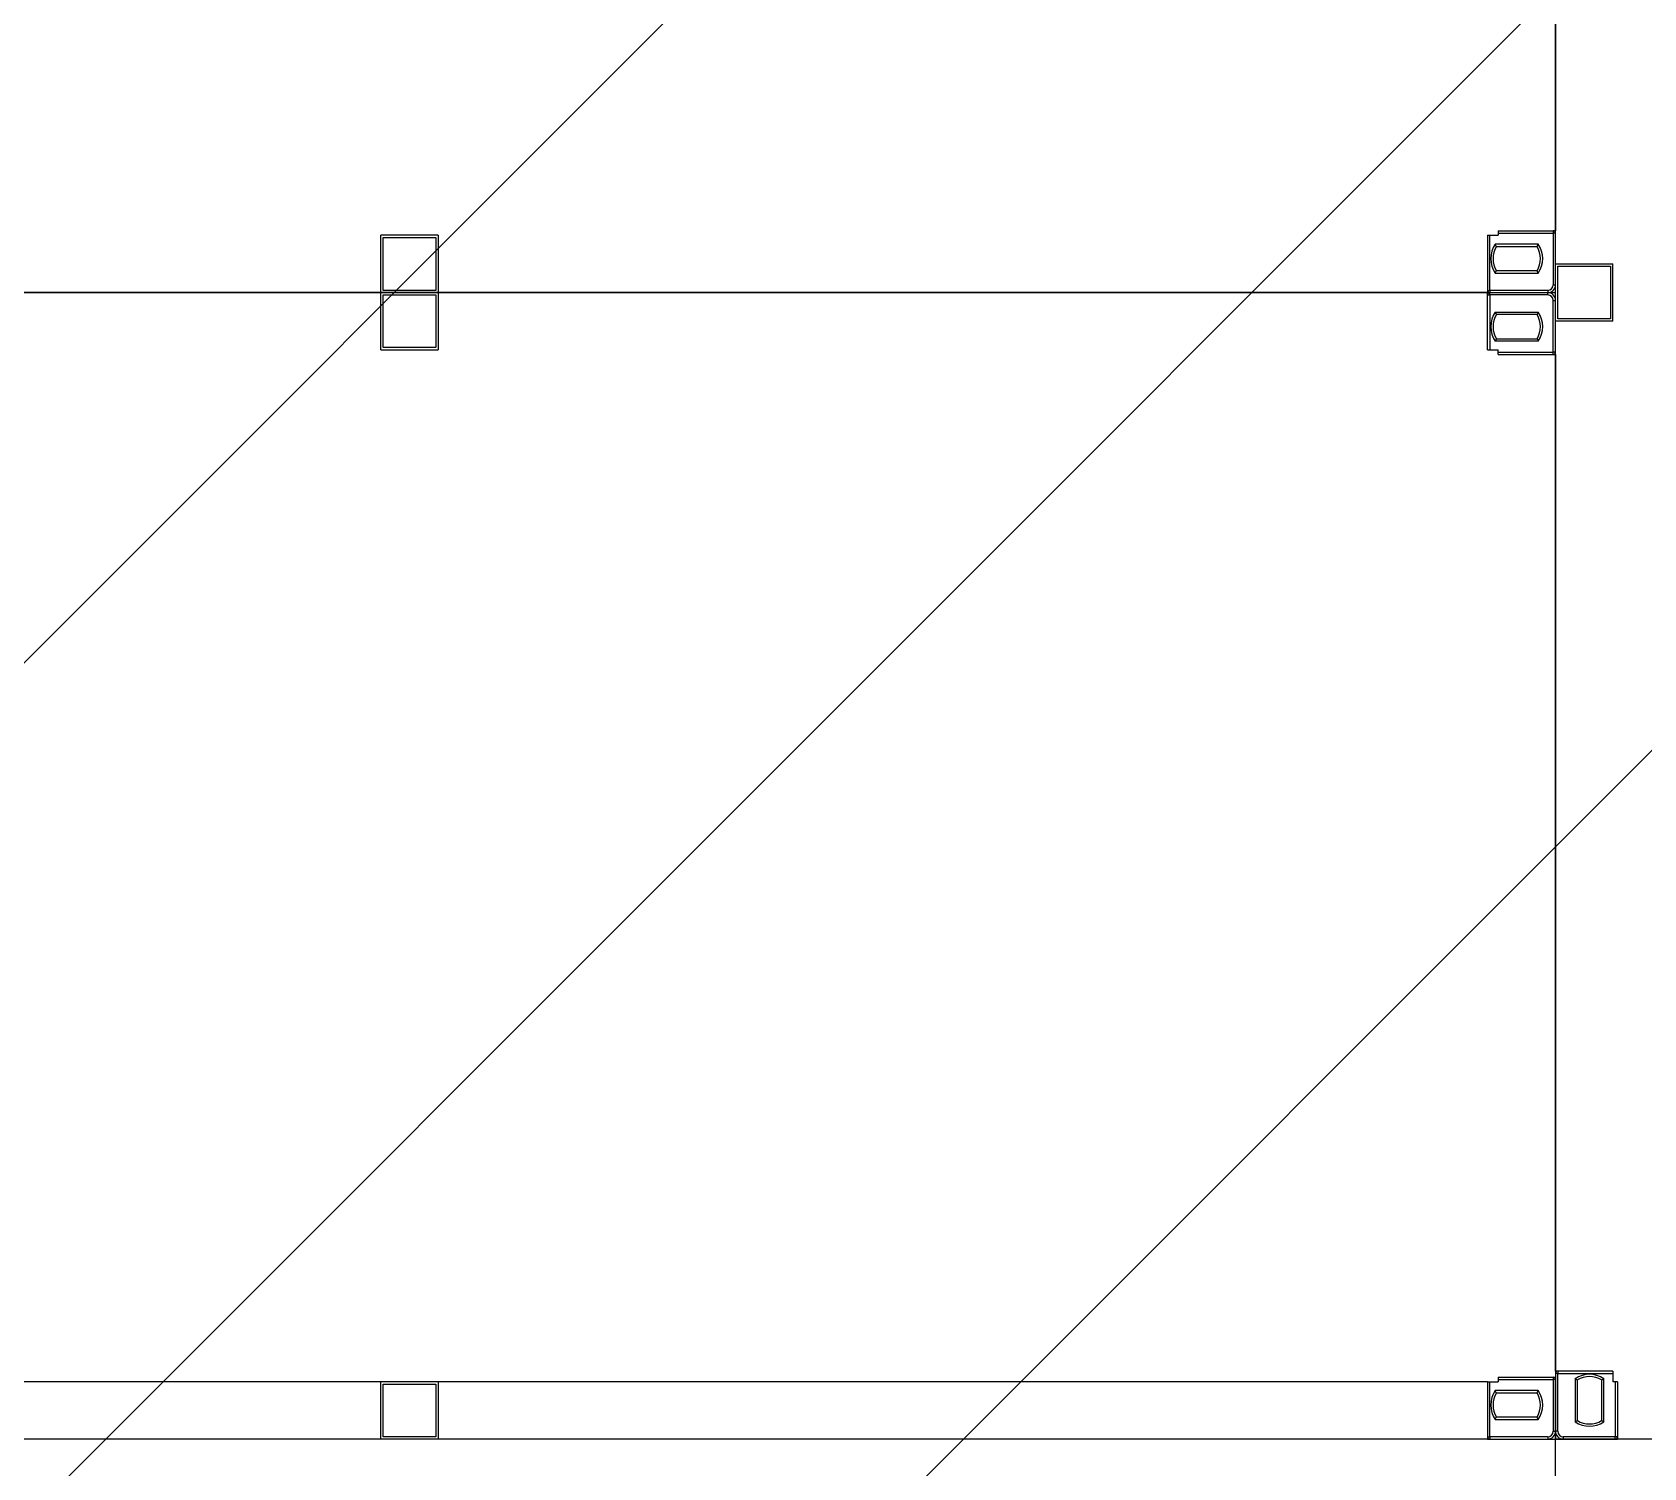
# Model space of a CAD drawing. Header units: millimetres. Extents: x -300 to 383236, y -195106 to -144646.
# Drawn here: x 296413.6 to 296666.8, y -150182.5 to -149957.1 of the extents above; entities that cross this region are included whole.
import ezdxf

# ---------------------------------------------------------------- set-up
doc = ezdxf.new("R2010")
doc.units = ezdxf.units.MM
doc.header["$LTSCALE"] = 60

# ---------------------------------------------------------------- blocks, each defined once
blk = doc.blocks.new('KEY PLAN_NEW')
h = blk.add_hatch()
h.set_pattern_fill('ANSI31', color=253, scale=2)
h.set_pattern_definition([(45, (-1396.921, -1800.0236), (-4.490128, 4.490128), [])])
edge = h.paths.add_edge_path()
edge.add_line((-2006.862, -1075.944), (-2006.862, -1091.944))
edge.add_line((-2006.862, -1091.944), (-2067.862, -1091.944))
edge.add_line((-2067.862, -1091.944), (-2067.862, -1375.944))
edge.add_line((-2067.862, -1375.944), (-2006.862, -1375.944))
edge.add_line((-2006.862, -1375.944), (-2006.862, -1391.944))
edge.add_line((-2006.862, -1391.944), (-2007.862, -1391.944))
edge.add_line((-2007.862, -1391.944), (-2007.862, -1488.944))
edge.add_line((-2007.862, -1488.944), (-2008.306, -1488.944))
edge.add_arc((-2028.716, -1493.497), 20.912, 12.57767, 76.57873)
edge.add_line((-2023.862, -1473.157), (-2023.862, -1391.944))
edge.add_line((-2023.862, -1391.944), (-2247.862, -1391.944))
edge.add_line((-2247.862, -1391.944), (-2247.862, -1488.944))
edge.add_line((-2247.862, -1488.944), (-2263.862, -1488.944))
edge.add_line((-2263.862, -1488.944), (-2263.862, -1452.184))
edge.add_line((-2263.862, -1452.184), (-2549.862, -1452.184))
edge.add_line((-2549.862, -1452.184), (-2549.862, -1488.944))
edge.add_line((-2549.862, -1488.944), (-2565.862, -1488.944))
edge.add_line((-2565.862, -1488.944), (-2565.862, -1427.944))
edge.add_line((-2565.862, -1427.944), (-2720.862, -1427.944))
edge.add_line((-2720.862, -1427.944), (-2720.862, -1411.944))
edge.add_line((-2720.862, -1411.944), (-2623.862, -1411.944))
edge.add_line((-2623.862, -1411.944), (-2623.862, -1075.944))
edge.add_line((-2623.862, -1075.944), (-2563.862, -1075.944))
edge.add_line((-2563.862, -1075.944), (-2563.862, -1071.944))
edge.add_line((-2563.862, -1071.944), (-2547.862, -1071.944))
edge.add_line((-2547.862, -1071.944), (-2547.862, -1091.944))
edge.add_line((-2547.862, -1091.944), (-2607.862, -1091.944))
edge.add_line((-2607.862, -1091.944), (-2607.862, -1411.944))
edge.add_line((-2607.862, -1411.944), (-2549.862, -1411.944))
edge.add_line((-2549.862, -1411.944), (-2549.862, -1436.184))
edge.add_line((-2549.862, -1436.184), (-2263.862, -1436.184))
edge.add_line((-2263.862, -1436.184), (-2263.862, -1375.944))
edge.add_line((-2263.862, -1375.944), (-2083.862, -1375.944))
edge.add_line((-2083.862, -1375.944), (-2083.862, -1075.944))
edge.add_line((-2083.862, -1075.944), (-2006.862, -1075.944))
at = {"color": 253}
for p, q in [((-2123.862, -1375.184, 46), (-2123.862, -1428.704, 46)), ((-2123.862, -1488.384, 46), (-2123.862, -1375.504, 46)), ((-2182.362, -1428.944, 46), (-2185.362, -1428.944, 46)), ((-2185.362, -1431.944, 46), (-2185.362, -1428.944, 46)), ((-2185.242, -1431.824, 46), (-2185.242, -1429.064, 46)), ((-2185.242, -1429.064, 46), (-2182.482, -1429.064, 46)), ((-2182.482, -1429.064, 46), (-2182.482, -1431.824, 46)), ((-2182.362, -1428.944, 46), (-2182.362, -1431.944, 46)), ((-2127.422, -1428.944, 46), (-2126.862, -1428.944, 46)), ((-2126.862, -1428.704, 46), (-2126.862, -1428.944, 46)), ((-2123.862, -1431.944, 46), (-2123.862, -1428.704, 46)), ((-2123.862, -1430.444, 46), (-2120.862, -1430.444, 46)), ((-2123.742, -1433.324, 46), (-2123.742, -1430.564, 46)), ((-2123.742, -1433.324, 46), (-2123.742, -1430.564, 46)), ((-2123.742, -1430.564, 46), (-2120.982, -1430.564, 46)), ((-2120.982, -1430.564, 46), (-2120.982, -1433.324, 46)), ((-2120.862, -1433.444, 46), (-2120.862, -1430.444, 46)), ((-2182.482, -1431.824, 46), (-2185.242, -1431.824, 46)), ((-2182.482, -1431.824, 46), (-2185.242, -1431.824, 46)), ((-2127.422, -1431.944, 46), (-2240.302, -1431.944, 46)), ((-2240.302, -1431.944, 46), (-2127.422, -1431.944, 46)), ((-2185.362, -1434.944, 46), (-2185.362, -1431.944, 46)), ((-2185.242, -1434.824, 46), (-2185.242, -1432.064, 46)), ((-2185.242, -1432.064, 46), (-2182.482, -1432.064, 46)), ((-2182.482, -1432.064, 46), (-2182.482, -1434.824, 46)), ((-2182.362, -1431.944, 46), (-2182.362, -1434.944, 46)), ((-2127.422, -1431.944, 46), (-2123.862, -1431.944, 46)), ((-2127.422, -1431.944, 46), (-2123.862, -1431.944, 46)), ((-2123.862, -1435.184, 46), (-2123.862, -1431.944, 46)), ((-2120.862, -1433.444, 46), (-2123.862, -1433.444, 46)), ((-2120.982, -1433.324, 46), (-2123.742, -1433.324, 46)), ((-2185.362, -1434.944, 46), (-2182.362, -1434.944, 46)), ((-2182.482, -1434.824, 46), (-2185.242, -1434.824, 46)), ((-2182.482, -1434.824, 46), (-2185.242, -1434.824, 46)), ((-2127.422, -1434.944, 46), (-2126.862, -1434.944, 46)), ((-2126.862, -1435.184, 46), (-2126.862, -1434.944, 46)), ((-2123.862, -1435.184, 46), (-2123.862, -1488.704, 46)), ((-2123.862, -1488.384, 46), (-2123.862, -1491.944, 46)), ((-2120.862, -1488.384, 46), (-2120.862, -1488.944, 46)), ((-2185.362, -1488.944, 46), (-2240.302, -1488.944, 46)), ((-2182.362, -1488.944, 46), (-2185.362, -1488.944, 46)), ((-2185.362, -1491.944, 46), (-2185.362, -1488.944, 46)), ((-2185.242, -1491.824, 46), (-2185.242, -1489.064, 46)), ((-2185.242, -1489.064, 46), (-2182.482, -1489.064, 46)), ((-2182.482, -1489.064, 46), (-2182.482, -1491.824, 46)), ((-2182.362, -1488.944, 46), (-2182.362, -1491.944, 46)), ((-2127.422, -1488.944, 46), (-2182.362, -1488.944, 46)), ((-2127.422, -1488.944, 46), (-2126.862, -1488.944, 46)), ((-2126.862, -1488.704, 46), (-2126.862, -1488.944, 46)), ((-2123.862, -1491.944, 46), (-2123.862, -1488.704, 46)), ((-2120.622, -1488.944, 46), (-2120.862, -1488.944, 46)), ((-2182.482, -1491.824, 46), (-2185.242, -1491.824, 46)), ((-2182.482, -1491.824, 46), (-2185.242, -1491.824, 46)), ((-2127.422, -1491.944, 46), (-2240.302, -1491.944, 46)), ((-2127.422, -1491.944, 46), (-2123.862, -1491.944, 46)), ((-2123.862, -1491.944, 46), (-2120.622, -1491.944, 46)), ((-1703.862, -1491.944, 46), (-2123.862, -1491.944, 46)), ((-2123.862, -1611.944, 46), (-2123.862, -1491.944, 46)), ((-2067.102, -1491.944, 46), (-2120.622, -1491.944, 46))]:
    blk.add_line(p, q, dxfattribs=at)
at = {"color": 253, "linetype": 'Continuous'}
for p, q in [((-2127.422, -1428.944, 46), (-2127.422, -1431.944, 46)), ((-2127.302, -1431.824, 46), (-2127.302, -1428.944, 46)), ((-2126.862, -1428.704, 46), (-2123.862, -1428.704, 46)), ((-2126.862, -1428.824, 46), (-2123.982, -1428.824, 46)), ((-2123.982, -1428.704, 46), (-2123.982, -1428.824, 46)), ((-2123.862, -1428.824, 46), (-2123.982, -1428.824, 46)), ((-2123.982, -1428.824, 46), (-2123.982, -1431.534, 46)), ((-2124.761, -1429.409, 46), (-2127.023, -1429.409, 46)), ((-2126.957, -1429.529, 46), (-2124.827, -1429.529, 46)), ((-2127.023, -1430.919, 46), (-2124.761, -1430.919, 46)), ((-2124.827, -1430.799, 46), (-2126.957, -1430.799, 46)), ((-2127.422, -1431.824, 46), (-2127.302, -1431.824, 46)), ((-2127.302, -1431.824, 46), (-2127.302, -1431.944, 46)), ((-2124.272, -1431.824, 46), (-2127.302, -1431.824, 46)), ((-2124.272, -1431.824, 46), (-2124.272, -1431.944, 46)), ((-2123.982, -1431.534, 46), (-2123.862, -1431.534, 46)), ((-2123.982, -1431.823, 46), (-2123.982, -1431.824, 46)), ((-2123.982, -1431.824, 46), (-2123.982, -1431.824, 46)), ((-2127.422, -1434.944, 46), (-2127.422, -1431.944, 46)), ((-2127.422, -1432.064, 46), (-2127.302, -1432.064, 46)), ((-2127.302, -1432.064, 46), (-2127.302, -1431.944, 46)), ((-2127.302, -1432.064, 46), (-2127.302, -1434.944, 46)), ((-2124.272, -1432.064, 46), (-2127.302, -1432.064, 46)), ((-2124.272, -1432.064, 46), (-2124.272, -1431.944, 46)), ((-2123.982, -1432.064, 46), (-2123.982, -1432.064, 46)), ((-2123.982, -1432.064, 46), (-2123.982, -1432.064, 46)), ((-2123.982, -1432.354, 46), (-2123.862, -1432.354, 46)), ((-2123.982, -1435.064, 46), (-2123.982, -1432.354, 46)), ((-2127.023, -1432.969, 46), (-2124.761, -1432.969, 46)), ((-2124.827, -1433.089, 46), (-2126.957, -1433.089, 46)), ((-2126.957, -1434.359, 46), (-2124.827, -1434.359, 46)), ((-2124.761, -1434.479, 46), (-2127.023, -1434.479, 46)), ((-2126.862, -1435.064, 46), (-2123.982, -1435.064, 46)), ((-2126.862, -1435.184, 46), (-2123.862, -1435.184, 46)), ((-2123.862, -1435.064, 46), (-2123.982, -1435.064, 46)), ((-2123.982, -1435.184, 46), (-2123.982, -1435.064, 46)), ((-2120.862, -1488.384, 46), (-2123.862, -1488.384, 46)), ((-2123.742, -1488.384, 46), (-2123.742, -1488.504, 46)), ((-2127.422, -1488.944, 46), (-2127.422, -1491.944, 46)), ((-2127.302, -1491.824, 46), (-2127.302, -1488.944, 46)), ((-2126.862, -1488.704, 46), (-2123.862, -1488.704, 46)), ((-2126.862, -1488.824, 46), (-2123.982, -1488.824, 46)), ((-2123.982, -1488.704, 46), (-2123.982, -1488.824, 46)), ((-2123.862, -1488.824, 46), (-2123.982, -1488.824, 46)), ((-2123.982, -1488.824, 46), (-2123.982, -1491.534, 46)), ((-2123.742, -1488.504, 46), (-2123.862, -1488.504, 46)), ((-2123.742, -1488.504, 46), (-2120.862, -1488.504, 46)), ((-2123.742, -1491.534, 46), (-2123.742, -1488.504, 46)), ((-2122.837, -1488.782, 46), (-2122.837, -1491.045, 46)), ((-2122.717, -1490.979, 46), (-2122.717, -1488.849, 46)), ((-2121.447, -1488.849, 46), (-2121.447, -1490.979, 46)), ((-2121.327, -1491.045, 46), (-2121.327, -1488.782, 46)), ((-2120.742, -1488.944, 46), (-2120.742, -1491.824, 46)), ((-2120.622, -1488.944, 46), (-2120.622, -1491.944, 46)), ((-2124.761, -1489.409, 46), (-2127.023, -1489.409, 46)), ((-2126.957, -1489.529, 46), (-2124.827, -1489.529, 46)), ((-2127.023, -1490.919, 46), (-2124.761, -1490.919, 46)), ((-2124.827, -1490.799, 46), (-2126.957, -1490.799, 46)), ((-2127.422, -1491.824, 46), (-2127.302, -1491.824, 46)), ((-2127.302, -1491.824, 46), (-2127.302, -1491.944, 46)), ((-2124.272, -1491.824, 46), (-2127.302, -1491.824, 46)), ((-2124.272, -1491.824, 46), (-2124.272, -1491.944, 46)), ((-2123.982, -1491.534, 46), (-2123.862, -1491.534, 46)), ((-2123.982, -1491.823, 46), (-2123.982, -1491.824, 46)), ((-2123.982, -1491.824, 46), (-2123.982, -1491.824, 46)), ((-2123.742, -1491.534, 46), (-2123.862, -1491.534, 46)), ((-2123.742, -1491.824, 46), (-2123.742, -1491.823, 46)), ((-2123.742, -1491.824, 46), (-2123.742, -1491.824, 46)), ((-2123.452, -1491.824, 46), (-2123.452, -1491.944, 46)), ((-2120.742, -1491.824, 46), (-2123.452, -1491.824, 46)), ((-2120.742, -1491.944, 46), (-2120.742, -1491.824, 46)), ((-2120.622, -1491.824, 46), (-2120.742, -1491.824, 46))]:
    blk.add_line(p, q, dxfattribs=at)
for centre, radius, start, end in [((-2123.982, -1428.824, 46), 0.12, 0, 90), ((-2125.892, -1430.164, 46), 1.36, 146.27916, 213.72084), ((-2125.892, -1430.164, 46), 1.24, 149.1964, 210.8036), ((-2125.892, -1430.164, 46), 1.24, 329.1964, 30.8036), ((-2125.892, -1430.164, 46), 1.36, 326.27916, 33.72084), ((-2127.302, -1431.824, 46), 0.12, 180, 270), ((-2124.272, -1431.534, 46), 0.41, 270, 0), ((-2124.272, -1431.534, 46), 0.29, 270, 0), ((-2127.302, -1432.064, 46), 0.12, 90, 180), ((-2124.272, -1432.354, 46), 0.41, 0, 90), ((-2124.272, -1432.354, 46), 0.29, 0, 90), ((-2125.892, -1433.724, 46), 1.36, 146.27916, 213.72084), ((-2125.892, -1433.724, 46), 1.24, 149.1964, 210.8036), ((-2125.892, -1433.724, 46), 1.24, 329.1964, 30.8036), ((-2125.892, -1433.724, 46), 1.36, 326.27916, 33.72084), ((-2123.982, -1435.064, 46), 0.12, 270, 0), ((-2123.742, -1488.504, 46), 0.12, 90, 180), ((-2123.982, -1488.824, 46), 0.12, 0, 90), ((-2122.082, -1489.914, 46), 1.36, 56.27916, 123.72084), ((-2122.082, -1489.914, 46), 1.24, 59.1964, 120.8036), ((-2125.892, -1490.164, 46), 1.36, 146.27916, 213.72084), ((-2125.892, -1490.164, 46), 1.24, 149.1964, 210.8036), ((-2125.892, -1490.164, 46), 1.24, 329.1964, 30.8036), ((-2125.892, -1490.164, 46), 1.36, 326.27916, 33.72084), ((-2122.082, -1489.914, 46), 1.24, 239.1964, 300.8036), ((-2127.302, -1491.824, 46), 0.12, 180, 270), ((-2124.272, -1491.534, 46), 0.41, 270, 0), ((-2124.272, -1491.534, 46), 0.29, 270, 0), ((-2123.452, -1491.534, 46), 0.41, 180, 270), ((-2123.452, -1491.534, 46), 0.29, 180, 270), ((-2122.082, -1489.914, 46), 1.36, 236.27916, 303.72084), ((-2120.742, -1491.824, 46), 0.12, 270, 0)]:
    blk.add_arc(centre, radius, start, end, dxfattribs=at)
for points, knots in [([(-2126.957, -1429.529, 46), (-2126.957, -1429.528, 46), (-2126.957, -1429.527, 46), (-2126.958, -1429.527, 46), (-2126.959, -1429.526, 46), (-2126.959, -1429.525, 46), (-2126.959, -1429.524, 46), (-2126.959, -1429.524, 46), (-2126.96, -1429.523, 46), (-2126.96, -1429.523, 46), (-2126.961, -1429.521, 46), (-2126.962, -1429.52, 46), (-2126.964, -1429.517, 46), (-2126.965, -1429.515, 46), (-2126.966, -1429.512, 46), (-2126.967, -1429.511, 46), (-2126.968, -1429.509, 46), (-2126.968, -1429.509, 46), (-2126.969, -1429.507, 46), (-2126.969, -1429.507, 46), (-2126.971, -1429.504, 46), (-2126.972, -1429.501, 46), (-2126.975, -1429.496, 46), (-2126.977, -1429.494, 46), (-2126.979, -1429.489, 46), (-2126.98, -1429.488, 46), (-2126.981, -1429.486, 46), (-2126.981, -1429.485, 46), (-2126.982, -1429.483, 46), (-2126.983, -1429.483, 46), (-2126.985, -1429.479, 46), (-2126.987, -1429.476, 46), (-2126.99, -1429.469, 46), (-2126.992, -1429.466, 46), (-2126.996, -1429.459, 46), (-2126.997, -1429.456, 46), (-2127, -1429.451, 46), (-2127, -1429.45, 46), (-2127.001, -1429.449, 46), (-2127.002, -1429.448, 46), (-2127.003, -1429.445, 46), (-2127.004, -1429.443, 46), (-2127.007, -1429.438, 46), (-2127.009, -1429.434, 46), (-2127.013, -1429.427, 46), (-2127.015, -1429.423, 46), (-2127.018, -1429.418, 46), (-2127.019, -1429.416, 46), (-2127.02, -1429.413, 46), (-2127.021, -1429.412, 46), (-2127.022, -1429.41, 46), (-2127.022, -1429.41, 46), (-2127.023, -1429.409, 46), (-2127.023, -1429.409, 46)], [0, 0, 0, 0, 0.06206, 0.12459, 0.12459, 0.155854, 0.155854, 0.171487, 0.171487, 0.187119, 0.187119, 0.249648, 0.249648, 0.312178, 0.312178, 0.343442, 0.343442, 0.359075, 0.359075, 0.374707, 0.374707, 0.437236, 0.437236, 0.499766, 0.499766, 0.53103, 0.53103, 0.546663, 0.546663, 0.562295, 0.562295, 0.624824, 0.624824, 0.687353, 0.687353, 0.749883, 0.749883, 0.765515, 0.765515, 0.781147, 0.781147, 0.812412, 0.812412, 0.874941, 0.874941, 0.937471, 0.937471, 0.968735, 0.968735, 0.984368, 0.992184, 0.992184, 1, 1, 1, 1]), ([(-2124.827, -1429.529, 46), (-2124.827, -1429.528, 46), (-2124.826, -1429.527, 46), (-2124.826, -1429.527, 46), (-2124.825, -1429.526, 46), (-2124.825, -1429.525, 46), (-2124.824, -1429.524, 46), (-2124.824, -1429.524, 46), (-2124.824, -1429.523, 46), (-2124.824, -1429.523, 46), (-2124.823, -1429.521, 46), (-2124.822, -1429.52, 46), (-2124.82, -1429.517, 46), (-2124.819, -1429.515, 46), (-2124.817, -1429.512, 46), (-2124.817, -1429.511, 46), (-2124.816, -1429.509, 46), (-2124.815, -1429.509, 46), (-2124.815, -1429.507, 46), (-2124.814, -1429.507, 46), (-2124.813, -1429.504, 46), (-2124.811, -1429.501, 46), (-2124.809, -1429.496, 46), (-2124.807, -1429.494, 46), (-2124.805, -1429.489, 46), (-2124.804, -1429.488, 46), (-2124.803, -1429.486, 46), (-2124.802, -1429.485, 46), (-2124.801, -1429.483, 46), (-2124.801, -1429.483, 46), (-2124.799, -1429.479, 46), (-2124.797, -1429.476, 46), (-2124.793, -1429.469, 46), (-2124.792, -1429.466, 46), (-2124.788, -1429.459, 46), (-2124.786, -1429.456, 46), (-2124.784, -1429.451, 46), (-2124.783, -1429.45, 46), (-2124.782, -1429.449, 46), (-2124.782, -1429.448, 46), (-2124.78, -1429.445, 46), (-2124.779, -1429.443, 46), (-2124.776, -1429.438, 46), (-2124.774, -1429.434, 46), (-2124.771, -1429.427, 46), (-2124.769, -1429.423, 46), (-2124.766, -1429.418, 46), (-2124.765, -1429.416, 46), (-2124.763, -1429.413, 46), (-2124.762, -1429.412, 46), (-2124.762, -1429.41, 46), (-2124.761, -1429.41, 46), (-2124.761, -1429.409, 46), (-2124.761, -1429.409, 46)], [0, 0, 0, 0, 0.06206, 0.12459, 0.12459, 0.155854, 0.155854, 0.171487, 0.171487, 0.187119, 0.187119, 0.249648, 0.249648, 0.312178, 0.312178, 0.343442, 0.343442, 0.359075, 0.359075, 0.374707, 0.374707, 0.437236, 0.437236, 0.499766, 0.499766, 0.53103, 0.53103, 0.546663, 0.546663, 0.562295, 0.562295, 0.624824, 0.624824, 0.687353, 0.687353, 0.749883, 0.749883, 0.765515, 0.765515, 0.781147, 0.781147, 0.812412, 0.812412, 0.874941, 0.874941, 0.937471, 0.937471, 0.968735, 0.968735, 0.984368, 0.992184, 0.992184, 1, 1, 1, 1]), ([(-2127.023, -1430.919, 46), (-2127.023, -1430.918, 46), (-2127.022, -1430.918, 46), (-2127.022, -1430.917, 46), (-2127.021, -1430.915, 46), (-2127.02, -1430.914, 46), (-2127.019, -1430.911, 46), (-2127.018, -1430.909, 46), (-2127.015, -1430.904, 46), (-2127.013, -1430.9, 46), (-2127.009, -1430.893, 46), (-2127.007, -1430.889, 46), (-2127.004, -1430.884, 46), (-2127.003, -1430.882, 46), (-2127.002, -1430.879, 46), (-2127.001, -1430.879, 46), (-2127, -1430.877, 46), (-2127, -1430.876, 46), (-2126.997, -1430.871, 46), (-2126.996, -1430.868, 46), (-2126.992, -1430.861, 46), (-2126.99, -1430.858, 46), (-2126.987, -1430.852, 46), (-2126.985, -1430.848, 46), (-2126.983, -1430.845, 46), (-2126.982, -1430.844, 46), (-2126.981, -1430.842, 46), (-2126.981, -1430.842, 46), (-2126.98, -1430.839, 46), (-2126.979, -1430.838, 46), (-2126.977, -1430.834, 46), (-2126.975, -1430.831, 46), (-2126.972, -1430.826, 46), (-2126.971, -1430.823, 46), (-2126.969, -1430.82, 46), (-2126.969, -1430.82, 46), (-2126.968, -1430.819, 46), (-2126.968, -1430.818, 46), (-2126.967, -1430.816, 46), (-2126.966, -1430.815, 46), (-2126.965, -1430.812, 46), (-2126.964, -1430.811, 46), (-2126.962, -1430.807, 46), (-2126.961, -1430.806, 46), (-2126.96, -1430.804, 46), (-2126.96, -1430.804, 46), (-2126.959, -1430.803, 46), (-2126.959, -1430.803, 46), (-2126.959, -1430.802, 46), (-2126.959, -1430.802, 46), (-2126.958, -1430.8, 46), (-2126.957, -1430.8, 46), (-2126.957, -1430.799, 46), (-2126.957, -1430.799, 46)], [0, 0, 0, 0, 0.00782, 0.00782, 0.015639, 0.031279, 0.031279, 0.062557, 0.062557, 0.125114, 0.125114, 0.187671, 0.187671, 0.21895, 0.21895, 0.234589, 0.234589, 0.250228, 0.250228, 0.312785, 0.312785, 0.375342, 0.375342, 0.437899, 0.437899, 0.453538, 0.453538, 0.469178, 0.469178, 0.500456, 0.500456, 0.563013, 0.563013, 0.62557, 0.62557, 0.641209, 0.641209, 0.656849, 0.656849, 0.688127, 0.688127, 0.750684, 0.750684, 0.813241, 0.813241, 0.828881, 0.828881, 0.84452, 0.84452, 0.875798, 0.875798, 0.938355, 1, 1, 1, 1]), ([(-2124.761, -1430.919, 46), (-2124.761, -1430.918, 46), (-2124.761, -1430.918, 46), (-2124.762, -1430.917, 46), (-2124.762, -1430.915, 46), (-2124.763, -1430.914, 46), (-2124.765, -1430.911, 46), (-2124.766, -1430.909, 46), (-2124.769, -1430.904, 46), (-2124.771, -1430.9, 46), (-2124.774, -1430.893, 46), (-2124.776, -1430.889, 46), (-2124.779, -1430.884, 46), (-2124.78, -1430.882, 46), (-2124.782, -1430.879, 46), (-2124.782, -1430.879, 46), (-2124.783, -1430.877, 46), (-2124.784, -1430.876, 46), (-2124.786, -1430.871, 46), (-2124.788, -1430.868, 46), (-2124.792, -1430.861, 46), (-2124.793, -1430.858, 46), (-2124.797, -1430.852, 46), (-2124.799, -1430.848, 46), (-2124.801, -1430.845, 46), (-2124.801, -1430.844, 46), (-2124.802, -1430.842, 46), (-2124.803, -1430.842, 46), (-2124.804, -1430.839, 46), (-2124.805, -1430.838, 46), (-2124.807, -1430.834, 46), (-2124.809, -1430.831, 46), (-2124.811, -1430.826, 46), (-2124.813, -1430.823, 46), (-2124.814, -1430.82, 46), (-2124.815, -1430.82, 46), (-2124.815, -1430.819, 46), (-2124.816, -1430.818, 46), (-2124.817, -1430.816, 46), (-2124.817, -1430.815, 46), (-2124.819, -1430.812, 46), (-2124.82, -1430.811, 46), (-2124.822, -1430.807, 46), (-2124.823, -1430.806, 46), (-2124.824, -1430.804, 46), (-2124.824, -1430.804, 46), (-2124.824, -1430.803, 46), (-2124.824, -1430.803, 46), (-2124.825, -1430.802, 46), (-2124.825, -1430.802, 46), (-2124.826, -1430.8, 46), (-2124.826, -1430.8, 46), (-2124.827, -1430.799, 46), (-2124.827, -1430.799, 46)], [0, 0, 0, 0, 0.00782, 0.00782, 0.015639, 0.031279, 0.031279, 0.062557, 0.062557, 0.125114, 0.125114, 0.187671, 0.187671, 0.21895, 0.21895, 0.234589, 0.234589, 0.250228, 0.250228, 0.312785, 0.312785, 0.375342, 0.375342, 0.437899, 0.437899, 0.453538, 0.453538, 0.469178, 0.469178, 0.500456, 0.500456, 0.563013, 0.563013, 0.62557, 0.62557, 0.641209, 0.641209, 0.656849, 0.656849, 0.688127, 0.688127, 0.750684, 0.750684, 0.813241, 0.813241, 0.828881, 0.828881, 0.84452, 0.84452, 0.875798, 0.875798, 0.938355, 1, 1, 1, 1]), ([(-2127.023, -1432.969, 46), (-2127.023, -1432.969, 46), (-2127.022, -1432.97, 46), (-2127.022, -1432.97, 46), (-2127.021, -1432.972, 46), (-2127.02, -1432.973, 46), (-2127.019, -1432.976, 46), (-2127.018, -1432.978, 46), (-2127.015, -1432.983, 46), (-2127.013, -1432.987, 46), (-2127.009, -1432.994, 46), (-2127.007, -1432.998, 46), (-2127.004, -1433.003, 46), (-2127.003, -1433.005, 46), (-2127.002, -1433.008, 46), (-2127.001, -1433.009, 46), (-2127, -1433.01, 46), (-2127, -1433.011, 46), (-2126.997, -1433.016, 46), (-2126.996, -1433.019, 46), (-2126.992, -1433.026, 46), (-2126.99, -1433.029, 46), (-2126.987, -1433.036, 46), (-2126.985, -1433.039, 46), (-2126.983, -1433.043, 46), (-2126.982, -1433.043, 46), (-2126.981, -1433.045, 46), (-2126.981, -1433.046, 46), (-2126.98, -1433.048, 46), (-2126.979, -1433.049, 46), (-2126.977, -1433.054, 46), (-2126.975, -1433.056, 46), (-2126.972, -1433.061, 46), (-2126.971, -1433.064, 46), (-2126.969, -1433.067, 46), (-2126.969, -1433.067, 46), (-2126.968, -1433.069, 46), (-2126.968, -1433.069, 46), (-2126.967, -1433.071, 46), (-2126.966, -1433.072, 46), (-2126.965, -1433.075, 46), (-2126.964, -1433.077, 46), (-2126.962, -1433.08, 46), (-2126.961, -1433.081, 46), (-2126.96, -1433.083, 46), (-2126.96, -1433.083, 46), (-2126.959, -1433.084, 46), (-2126.959, -1433.084, 46), (-2126.959, -1433.085, 46), (-2126.959, -1433.086, 46), (-2126.958, -1433.087, 46), (-2126.957, -1433.087, 46), (-2126.957, -1433.088, 46), (-2126.957, -1433.089, 46)], [0, 0, 0, 0, 0.00782, 0.00782, 0.015639, 0.031279, 0.031279, 0.062557, 0.062557, 0.125114, 0.125114, 0.187671, 0.187671, 0.21895, 0.21895, 0.234589, 0.234589, 0.250228, 0.250228, 0.312785, 0.312785, 0.375342, 0.375342, 0.437899, 0.437899, 0.453538, 0.453538, 0.469178, 0.469178, 0.500456, 0.500456, 0.563013, 0.563013, 0.62557, 0.62557, 0.641209, 0.641209, 0.656849, 0.656849, 0.688127, 0.688127, 0.750684, 0.750684, 0.813241, 0.813241, 0.828881, 0.828881, 0.84452, 0.84452, 0.875798, 0.875798, 0.938355, 1, 1, 1, 1]), ([(-2124.761, -1432.969, 46), (-2124.761, -1432.969, 46), (-2124.761, -1432.97, 46), (-2124.762, -1432.97, 46), (-2124.762, -1432.972, 46), (-2124.763, -1432.973, 46), (-2124.765, -1432.976, 46), (-2124.766, -1432.978, 46), (-2124.769, -1432.983, 46), (-2124.771, -1432.987, 46), (-2124.774, -1432.994, 46), (-2124.776, -1432.998, 46), (-2124.779, -1433.003, 46), (-2124.78, -1433.005, 46), (-2124.782, -1433.008, 46), (-2124.782, -1433.009, 46), (-2124.783, -1433.01, 46), (-2124.784, -1433.011, 46), (-2124.786, -1433.016, 46), (-2124.788, -1433.019, 46), (-2124.792, -1433.026, 46), (-2124.793, -1433.029, 46), (-2124.797, -1433.036, 46), (-2124.799, -1433.039, 46), (-2124.801, -1433.043, 46), (-2124.801, -1433.043, 46), (-2124.802, -1433.045, 46), (-2124.803, -1433.046, 46), (-2124.804, -1433.048, 46), (-2124.805, -1433.049, 46), (-2124.807, -1433.054, 46), (-2124.809, -1433.056, 46), (-2124.811, -1433.061, 46), (-2124.813, -1433.064, 46), (-2124.814, -1433.067, 46), (-2124.815, -1433.067, 46), (-2124.815, -1433.069, 46), (-2124.816, -1433.069, 46), (-2124.817, -1433.071, 46), (-2124.817, -1433.072, 46), (-2124.819, -1433.075, 46), (-2124.82, -1433.077, 46), (-2124.822, -1433.08, 46), (-2124.823, -1433.081, 46), (-2124.824, -1433.083, 46), (-2124.824, -1433.083, 46), (-2124.824, -1433.084, 46), (-2124.824, -1433.084, 46), (-2124.825, -1433.085, 46), (-2124.825, -1433.086, 46), (-2124.826, -1433.087, 46), (-2124.826, -1433.087, 46), (-2124.827, -1433.088, 46), (-2124.827, -1433.089, 46)], [0, 0, 0, 0, 0.00782, 0.00782, 0.015639, 0.031279, 0.031279, 0.062557, 0.062557, 0.125114, 0.125114, 0.187671, 0.187671, 0.21895, 0.21895, 0.234589, 0.234589, 0.250228, 0.250228, 0.312785, 0.312785, 0.375342, 0.375342, 0.437899, 0.437899, 0.453538, 0.453538, 0.469178, 0.469178, 0.500456, 0.500456, 0.563013, 0.563013, 0.62557, 0.62557, 0.641209, 0.641209, 0.656849, 0.656849, 0.688127, 0.688127, 0.750684, 0.750684, 0.813241, 0.813241, 0.828881, 0.828881, 0.84452, 0.84452, 0.875798, 0.875798, 0.938355, 1, 1, 1, 1]), ([(-2126.957, -1434.359, 46), (-2126.957, -1434.359, 46), (-2126.957, -1434.36, 46), (-2126.958, -1434.36, 46), (-2126.959, -1434.362, 46), (-2126.959, -1434.362, 46), (-2126.959, -1434.363, 46), (-2126.959, -1434.363, 46), (-2126.96, -1434.364, 46), (-2126.96, -1434.364, 46), (-2126.961, -1434.366, 46), (-2126.962, -1434.367, 46), (-2126.964, -1434.371, 46), (-2126.965, -1434.372, 46), (-2126.966, -1434.375, 46), (-2126.967, -1434.376, 46), (-2126.968, -1434.378, 46), (-2126.968, -1434.379, 46), (-2126.969, -1434.38, 46), (-2126.969, -1434.38, 46), (-2126.971, -1434.383, 46), (-2126.972, -1434.386, 46), (-2126.975, -1434.391, 46), (-2126.977, -1434.394, 46), (-2126.979, -1434.398, 46), (-2126.98, -1434.399, 46), (-2126.981, -1434.402, 46), (-2126.981, -1434.402, 46), (-2126.982, -1434.404, 46), (-2126.983, -1434.405, 46), (-2126.985, -1434.408, 46), (-2126.987, -1434.412, 46), (-2126.99, -1434.418, 46), (-2126.992, -1434.421, 46), (-2126.996, -1434.428, 46), (-2126.997, -1434.431, 46), (-2127, -1434.436, 46), (-2127, -1434.437, 46), (-2127.001, -1434.439, 46), (-2127.002, -1434.439, 46), (-2127.003, -1434.442, 46), (-2127.004, -1434.444, 46), (-2127.007, -1434.449, 46), (-2127.009, -1434.453, 46), (-2127.013, -1434.46, 46), (-2127.015, -1434.464, 46), (-2127.018, -1434.469, 46), (-2127.019, -1434.471, 46), (-2127.02, -1434.474, 46), (-2127.021, -1434.475, 46), (-2127.022, -1434.477, 46), (-2127.022, -1434.478, 46), (-2127.023, -1434.478, 46), (-2127.023, -1434.479, 46)], [0, 0, 0, 0, 0.06206, 0.12459, 0.12459, 0.155854, 0.155854, 0.171487, 0.171487, 0.187119, 0.187119, 0.249648, 0.249648, 0.312178, 0.312178, 0.343442, 0.343442, 0.359075, 0.359075, 0.374707, 0.374707, 0.437236, 0.437236, 0.499766, 0.499766, 0.53103, 0.53103, 0.546663, 0.546663, 0.562295, 0.562295, 0.624824, 0.624824, 0.687353, 0.687353, 0.749883, 0.749883, 0.765515, 0.765515, 0.781147, 0.781147, 0.812412, 0.812412, 0.874941, 0.874941, 0.937471, 0.937471, 0.968735, 0.968735, 0.984368, 0.992184, 0.992184, 1, 1, 1, 1]), ([(-2124.827, -1434.359, 46), (-2124.827, -1434.359, 46), (-2124.826, -1434.36, 46), (-2124.826, -1434.36, 46), (-2124.825, -1434.362, 46), (-2124.825, -1434.362, 46), (-2124.824, -1434.363, 46), (-2124.824, -1434.363, 46), (-2124.824, -1434.364, 46), (-2124.824, -1434.364, 46), (-2124.823, -1434.366, 46), (-2124.822, -1434.367, 46), (-2124.82, -1434.371, 46), (-2124.819, -1434.372, 46), (-2124.817, -1434.375, 46), (-2124.817, -1434.376, 46), (-2124.816, -1434.378, 46), (-2124.815, -1434.379, 46), (-2124.815, -1434.38, 46), (-2124.814, -1434.38, 46), (-2124.813, -1434.383, 46), (-2124.811, -1434.386, 46), (-2124.809, -1434.391, 46), (-2124.807, -1434.394, 46), (-2124.805, -1434.398, 46), (-2124.804, -1434.399, 46), (-2124.803, -1434.402, 46), (-2124.802, -1434.402, 46), (-2124.801, -1434.404, 46), (-2124.801, -1434.405, 46), (-2124.799, -1434.408, 46), (-2124.797, -1434.412, 46), (-2124.793, -1434.418, 46), (-2124.792, -1434.421, 46), (-2124.788, -1434.428, 46), (-2124.786, -1434.431, 46), (-2124.784, -1434.436, 46), (-2124.783, -1434.437, 46), (-2124.782, -1434.439, 46), (-2124.782, -1434.439, 46), (-2124.78, -1434.442, 46), (-2124.779, -1434.444, 46), (-2124.776, -1434.449, 46), (-2124.774, -1434.453, 46), (-2124.771, -1434.46, 46), (-2124.769, -1434.464, 46), (-2124.766, -1434.469, 46), (-2124.765, -1434.471, 46), (-2124.763, -1434.474, 46), (-2124.762, -1434.475, 46), (-2124.762, -1434.477, 46), (-2124.761, -1434.478, 46), (-2124.761, -1434.478, 46), (-2124.761, -1434.479, 46)], [0, 0, 0, 0, 0.06206, 0.12459, 0.12459, 0.155854, 0.155854, 0.171487, 0.171487, 0.187119, 0.187119, 0.249648, 0.249648, 0.312178, 0.312178, 0.343442, 0.343442, 0.359075, 0.359075, 0.374707, 0.374707, 0.437236, 0.437236, 0.499766, 0.499766, 0.53103, 0.53103, 0.546663, 0.546663, 0.562295, 0.562295, 0.624824, 0.624824, 0.687353, 0.687353, 0.749883, 0.749883, 0.765515, 0.765515, 0.781147, 0.781147, 0.812412, 0.812412, 0.874941, 0.874941, 0.937471, 0.937471, 0.968735, 0.968735, 0.984368, 0.992184, 0.992184, 1, 1, 1, 1]), ([(-2122.837, -1488.782, 46), (-2122.836, -1488.783, 46), (-2122.836, -1488.783, 46), (-2122.835, -1488.783, 46), (-2122.834, -1488.784, 46), (-2122.832, -1488.785, 46), (-2122.829, -1488.786, 46), (-2122.827, -1488.787, 46), (-2122.822, -1488.79, 46), (-2122.818, -1488.792, 46), (-2122.811, -1488.796, 46), (-2122.807, -1488.798, 46), (-2122.802, -1488.801, 46), (-2122.8, -1488.802, 46), (-2122.798, -1488.804, 46), (-2122.797, -1488.804, 46), (-2122.795, -1488.805, 46), (-2122.794, -1488.806, 46), (-2122.79, -1488.808, 46), (-2122.786, -1488.81, 46), (-2122.779, -1488.813, 46), (-2122.776, -1488.815, 46), (-2122.77, -1488.819, 46), (-2122.767, -1488.821, 46), (-2122.763, -1488.823, 46), (-2122.762, -1488.823, 46), (-2122.761, -1488.824, 46), (-2122.76, -1488.824, 46), (-2122.758, -1488.826, 46), (-2122.756, -1488.826, 46), (-2122.752, -1488.829, 46), (-2122.749, -1488.83, 46), (-2122.744, -1488.833, 46), (-2122.741, -1488.835, 46), (-2122.739, -1488.836, 46), (-2122.738, -1488.837, 46), (-2122.737, -1488.837, 46), (-2122.736, -1488.838, 46), (-2122.735, -1488.838, 46), (-2122.734, -1488.839, 46), (-2122.731, -1488.841, 46), (-2122.729, -1488.842, 46), (-2122.725, -1488.844, 46), (-2122.724, -1488.844, 46), (-2122.722, -1488.845, 46), (-2122.722, -1488.846, 46), (-2122.721, -1488.846, 46), (-2122.721, -1488.846, 46), (-2122.72, -1488.847, 46), (-2122.72, -1488.847, 46), (-2122.719, -1488.848, 46), (-2122.718, -1488.848, 46), (-2122.717, -1488.848, 46), (-2122.717, -1488.849, 46)], [0, 0, 0, 0, 0.00782, 0.00782, 0.015639, 0.031279, 0.031279, 0.062557, 0.062557, 0.125114, 0.125114, 0.187671, 0.187671, 0.21895, 0.21895, 0.234589, 0.234589, 0.250228, 0.250228, 0.312785, 0.312785, 0.375342, 0.375342, 0.437899, 0.437899, 0.453538, 0.453538, 0.469178, 0.469178, 0.500456, 0.500456, 0.563013, 0.563013, 0.62557, 0.62557, 0.641209, 0.641209, 0.656849, 0.656849, 0.688127, 0.688127, 0.750684, 0.750684, 0.813241, 0.813241, 0.828881, 0.828881, 0.84452, 0.84452, 0.875798, 0.875798, 0.938355, 1, 1, 1, 1]), ([(-2121.447, -1488.849, 46), (-2121.447, -1488.848, 46), (-2121.446, -1488.848, 46), (-2121.445, -1488.848, 46), (-2121.444, -1488.847, 46), (-2121.443, -1488.847, 46), (-2121.442, -1488.846, 46), (-2121.442, -1488.846, 46), (-2121.442, -1488.846, 46), (-2121.441, -1488.845, 46), (-2121.44, -1488.844, 46), (-2121.438, -1488.844, 46), (-2121.435, -1488.842, 46), (-2121.433, -1488.841, 46), (-2121.43, -1488.839, 46), (-2121.429, -1488.838, 46), (-2121.427, -1488.838, 46), (-2121.427, -1488.837, 46), (-2121.426, -1488.837, 46), (-2121.425, -1488.836, 46), (-2121.422, -1488.835, 46), (-2121.42, -1488.833, 46), (-2121.414, -1488.83, 46), (-2121.412, -1488.829, 46), (-2121.407, -1488.826, 46), (-2121.406, -1488.826, 46), (-2121.404, -1488.824, 46), (-2121.403, -1488.824, 46), (-2121.402, -1488.823, 46), (-2121.401, -1488.823, 46), (-2121.397, -1488.821, 46), (-2121.394, -1488.819, 46), (-2121.387, -1488.815, 46), (-2121.384, -1488.813, 46), (-2121.377, -1488.81, 46), (-2121.374, -1488.808, 46), (-2121.37, -1488.806, 46), (-2121.369, -1488.805, 46), (-2121.367, -1488.804, 46), (-2121.366, -1488.804, 46), (-2121.363, -1488.802, 46), (-2121.362, -1488.801, 46), (-2121.356, -1488.798, 46), (-2121.353, -1488.796, 46), (-2121.345, -1488.792, 46), (-2121.342, -1488.79, 46), (-2121.336, -1488.787, 46), (-2121.334, -1488.786, 46), (-2121.331, -1488.785, 46), (-2121.33, -1488.784, 46), (-2121.329, -1488.783, 46), (-2121.328, -1488.783, 46), (-2121.327, -1488.783, 46), (-2121.327, -1488.782, 46)], [0, 0, 0, 0, 0.06206, 0.12459, 0.12459, 0.155854, 0.155854, 0.171487, 0.171487, 0.187119, 0.187119, 0.249648, 0.249648, 0.312178, 0.312178, 0.343442, 0.343442, 0.359075, 0.359075, 0.374707, 0.374707, 0.437236, 0.437236, 0.499766, 0.499766, 0.53103, 0.53103, 0.546663, 0.546663, 0.562295, 0.562295, 0.624824, 0.624824, 0.687353, 0.687353, 0.749883, 0.749883, 0.765515, 0.765515, 0.781147, 0.781147, 0.812412, 0.812412, 0.874941, 0.874941, 0.937471, 0.937471, 0.968735, 0.968735, 0.984368, 0.992184, 0.992184, 1, 1, 1, 1]), ([(-2126.957, -1489.529, 46), (-2126.957, -1489.528, 46), (-2126.957, -1489.527, 46), (-2126.958, -1489.527, 46), (-2126.959, -1489.526, 46), (-2126.959, -1489.525, 46), (-2126.959, -1489.524, 46), (-2126.959, -1489.524, 46), (-2126.96, -1489.523, 46), (-2126.96, -1489.523, 46), (-2126.961, -1489.521, 46), (-2126.962, -1489.52, 46), (-2126.964, -1489.517, 46), (-2126.965, -1489.515, 46), (-2126.966, -1489.512, 46), (-2126.967, -1489.511, 46), (-2126.968, -1489.509, 46), (-2126.968, -1489.509, 46), (-2126.969, -1489.507, 46), (-2126.969, -1489.507, 46), (-2126.971, -1489.504, 46), (-2126.972, -1489.501, 46), (-2126.975, -1489.496, 46), (-2126.977, -1489.494, 46), (-2126.979, -1489.489, 46), (-2126.98, -1489.488, 46), (-2126.981, -1489.486, 46), (-2126.981, -1489.485, 46), (-2126.982, -1489.483, 46), (-2126.983, -1489.483, 46), (-2126.985, -1489.479, 46), (-2126.987, -1489.476, 46), (-2126.99, -1489.469, 46), (-2126.992, -1489.466, 46), (-2126.996, -1489.459, 46), (-2126.997, -1489.456, 46), (-2127, -1489.451, 46), (-2127, -1489.45, 46), (-2127.001, -1489.449, 46), (-2127.002, -1489.448, 46), (-2127.003, -1489.445, 46), (-2127.004, -1489.443, 46), (-2127.007, -1489.438, 46), (-2127.009, -1489.434, 46), (-2127.013, -1489.427, 46), (-2127.015, -1489.423, 46), (-2127.018, -1489.418, 46), (-2127.019, -1489.416, 46), (-2127.02, -1489.413, 46), (-2127.021, -1489.412, 46), (-2127.022, -1489.41, 46), (-2127.022, -1489.41, 46), (-2127.023, -1489.409, 46), (-2127.023, -1489.409, 46)], [0, 0, 0, 0, 0.06206, 0.12459, 0.12459, 0.155854, 0.155854, 0.171487, 0.171487, 0.187119, 0.187119, 0.249648, 0.249648, 0.312178, 0.312178, 0.343442, 0.343442, 0.359075, 0.359075, 0.374707, 0.374707, 0.437236, 0.437236, 0.499766, 0.499766, 0.53103, 0.53103, 0.546663, 0.546663, 0.562295, 0.562295, 0.624824, 0.624824, 0.687353, 0.687353, 0.749883, 0.749883, 0.765515, 0.765515, 0.781147, 0.781147, 0.812412, 0.812412, 0.874941, 0.874941, 0.937471, 0.937471, 0.968735, 0.968735, 0.984368, 0.992184, 0.992184, 1, 1, 1, 1]), ([(-2124.827, -1489.529, 46), (-2124.827, -1489.528, 46), (-2124.826, -1489.527, 46), (-2124.826, -1489.527, 46), (-2124.825, -1489.526, 46), (-2124.825, -1489.525, 46), (-2124.824, -1489.524, 46), (-2124.824, -1489.524, 46), (-2124.824, -1489.523, 46), (-2124.824, -1489.523, 46), (-2124.823, -1489.521, 46), (-2124.822, -1489.52, 46), (-2124.82, -1489.517, 46), (-2124.819, -1489.515, 46), (-2124.817, -1489.512, 46), (-2124.817, -1489.511, 46), (-2124.816, -1489.509, 46), (-2124.815, -1489.509, 46), (-2124.815, -1489.507, 46), (-2124.814, -1489.507, 46), (-2124.813, -1489.504, 46), (-2124.811, -1489.501, 46), (-2124.809, -1489.496, 46), (-2124.807, -1489.494, 46), (-2124.805, -1489.489, 46), (-2124.804, -1489.488, 46), (-2124.803, -1489.486, 46), (-2124.802, -1489.485, 46), (-2124.801, -1489.483, 46), (-2124.801, -1489.483, 46), (-2124.799, -1489.479, 46), (-2124.797, -1489.476, 46), (-2124.793, -1489.469, 46), (-2124.792, -1489.466, 46), (-2124.788, -1489.459, 46), (-2124.786, -1489.456, 46), (-2124.784, -1489.451, 46), (-2124.783, -1489.45, 46), (-2124.782, -1489.449, 46), (-2124.782, -1489.448, 46), (-2124.78, -1489.445, 46), (-2124.779, -1489.443, 46), (-2124.776, -1489.438, 46), (-2124.774, -1489.434, 46), (-2124.771, -1489.427, 46), (-2124.769, -1489.423, 46), (-2124.766, -1489.418, 46), (-2124.765, -1489.416, 46), (-2124.763, -1489.413, 46), (-2124.762, -1489.412, 46), (-2124.762, -1489.41, 46), (-2124.761, -1489.41, 46), (-2124.761, -1489.409, 46), (-2124.761, -1489.409, 46)], [0, 0, 0, 0, 0.06206, 0.12459, 0.12459, 0.155854, 0.155854, 0.171487, 0.171487, 0.187119, 0.187119, 0.249648, 0.249648, 0.312178, 0.312178, 0.343442, 0.343442, 0.359075, 0.359075, 0.374707, 0.374707, 0.437236, 0.437236, 0.499766, 0.499766, 0.53103, 0.53103, 0.546663, 0.546663, 0.562295, 0.562295, 0.624824, 0.624824, 0.687353, 0.687353, 0.749883, 0.749883, 0.765515, 0.765515, 0.781147, 0.781147, 0.812412, 0.812412, 0.874941, 0.874941, 0.937471, 0.937471, 0.968735, 0.968735, 0.984368, 0.992184, 0.992184, 1, 1, 1, 1]), ([(-2127.023, -1490.919, 46), (-2127.023, -1490.918, 46), (-2127.022, -1490.918, 46), (-2127.022, -1490.917, 46), (-2127.021, -1490.915, 46), (-2127.02, -1490.914, 46), (-2127.019, -1490.911, 46), (-2127.018, -1490.909, 46), (-2127.015, -1490.904, 46), (-2127.013, -1490.9, 46), (-2127.009, -1490.893, 46), (-2127.007, -1490.889, 46), (-2127.004, -1490.884, 46), (-2127.003, -1490.882, 46), (-2127.002, -1490.879, 46), (-2127.001, -1490.879, 46), (-2127, -1490.877, 46), (-2127, -1490.876, 46), (-2126.997, -1490.871, 46), (-2126.996, -1490.868, 46), (-2126.992, -1490.861, 46), (-2126.99, -1490.858, 46), (-2126.987, -1490.852, 46), (-2126.985, -1490.848, 46), (-2126.983, -1490.845, 46), (-2126.982, -1490.844, 46), (-2126.981, -1490.842, 46), (-2126.981, -1490.842, 46), (-2126.98, -1490.839, 46), (-2126.979, -1490.838, 46), (-2126.977, -1490.834, 46), (-2126.975, -1490.831, 46), (-2126.972, -1490.826, 46), (-2126.971, -1490.823, 46), (-2126.969, -1490.82, 46), (-2126.969, -1490.82, 46), (-2126.968, -1490.819, 46), (-2126.968, -1490.818, 46), (-2126.967, -1490.816, 46), (-2126.966, -1490.815, 46), (-2126.965, -1490.812, 46), (-2126.964, -1490.811, 46), (-2126.962, -1490.807, 46), (-2126.961, -1490.806, 46), (-2126.96, -1490.804, 46), (-2126.96, -1490.804, 46), (-2126.959, -1490.803, 46), (-2126.959, -1490.803, 46), (-2126.959, -1490.802, 46), (-2126.959, -1490.802, 46), (-2126.958, -1490.8, 46), (-2126.957, -1490.8, 46), (-2126.957, -1490.799, 46), (-2126.957, -1490.799, 46)], [0, 0, 0, 0, 0.00782, 0.00782, 0.015639, 0.031279, 0.031279, 0.062557, 0.062557, 0.125114, 0.125114, 0.187671, 0.187671, 0.21895, 0.21895, 0.234589, 0.234589, 0.250228, 0.250228, 0.312785, 0.312785, 0.375342, 0.375342, 0.437899, 0.437899, 0.453538, 0.453538, 0.469178, 0.469178, 0.500456, 0.500456, 0.563013, 0.563013, 0.62557, 0.62557, 0.641209, 0.641209, 0.656849, 0.656849, 0.688127, 0.688127, 0.750684, 0.750684, 0.813241, 0.813241, 0.828881, 0.828881, 0.84452, 0.84452, 0.875798, 0.875798, 0.938355, 1, 1, 1, 1]), ([(-2124.761, -1490.919, 46), (-2124.761, -1490.918, 46), (-2124.761, -1490.918, 46), (-2124.762, -1490.917, 46), (-2124.762, -1490.915, 46), (-2124.763, -1490.914, 46), (-2124.765, -1490.911, 46), (-2124.766, -1490.909, 46), (-2124.769, -1490.904, 46), (-2124.771, -1490.9, 46), (-2124.774, -1490.893, 46), (-2124.776, -1490.889, 46), (-2124.779, -1490.884, 46), (-2124.78, -1490.882, 46), (-2124.782, -1490.879, 46), (-2124.782, -1490.879, 46), (-2124.783, -1490.877, 46), (-2124.784, -1490.876, 46), (-2124.786, -1490.871, 46), (-2124.788, -1490.868, 46), (-2124.792, -1490.861, 46), (-2124.793, -1490.858, 46), (-2124.797, -1490.852, 46), (-2124.799, -1490.848, 46), (-2124.801, -1490.845, 46), (-2124.801, -1490.844, 46), (-2124.802, -1490.842, 46), (-2124.803, -1490.842, 46), (-2124.804, -1490.839, 46), (-2124.805, -1490.838, 46), (-2124.807, -1490.834, 46), (-2124.809, -1490.831, 46), (-2124.811, -1490.826, 46), (-2124.813, -1490.823, 46), (-2124.814, -1490.82, 46), (-2124.815, -1490.82, 46), (-2124.815, -1490.819, 46), (-2124.816, -1490.818, 46), (-2124.817, -1490.816, 46), (-2124.817, -1490.815, 46), (-2124.819, -1490.812, 46), (-2124.82, -1490.811, 46), (-2124.822, -1490.807, 46), (-2124.823, -1490.806, 46), (-2124.824, -1490.804, 46), (-2124.824, -1490.804, 46), (-2124.824, -1490.803, 46), (-2124.824, -1490.803, 46), (-2124.825, -1490.802, 46), (-2124.825, -1490.802, 46), (-2124.826, -1490.8, 46), (-2124.826, -1490.8, 46), (-2124.827, -1490.799, 46), (-2124.827, -1490.799, 46)], [0, 0, 0, 0, 0.00782, 0.00782, 0.015639, 0.031279, 0.031279, 0.062557, 0.062557, 0.125114, 0.125114, 0.187671, 0.187671, 0.21895, 0.21895, 0.234589, 0.234589, 0.250228, 0.250228, 0.312785, 0.312785, 0.375342, 0.375342, 0.437899, 0.437899, 0.453538, 0.453538, 0.469178, 0.469178, 0.500456, 0.500456, 0.563013, 0.563013, 0.62557, 0.62557, 0.641209, 0.641209, 0.656849, 0.656849, 0.688127, 0.688127, 0.750684, 0.750684, 0.813241, 0.813241, 0.828881, 0.828881, 0.84452, 0.84452, 0.875798, 0.875798, 0.938355, 1, 1, 1, 1]), ([(-2122.837, -1491.045, 46), (-2122.836, -1491.045, 46), (-2122.836, -1491.044, 46), (-2122.835, -1491.044, 46), (-2122.834, -1491.043, 46), (-2122.832, -1491.042, 46), (-2122.829, -1491.041, 46), (-2122.827, -1491.04, 46), (-2122.822, -1491.037, 46), (-2122.818, -1491.035, 46), (-2122.811, -1491.031, 46), (-2122.807, -1491.029, 46), (-2122.802, -1491.026, 46), (-2122.8, -1491.025, 46), (-2122.798, -1491.024, 46), (-2122.797, -1491.023, 46), (-2122.795, -1491.022, 46), (-2122.794, -1491.022, 46), (-2122.79, -1491.019, 46), (-2122.786, -1491.017, 46), (-2122.779, -1491.014, 46), (-2122.776, -1491.012, 46), (-2122.77, -1491.008, 46), (-2122.767, -1491.007, 46), (-2122.763, -1491.004, 46), (-2122.762, -1491.004, 46), (-2122.761, -1491.003, 46), (-2122.76, -1491.003, 46), (-2122.758, -1491.002, 46), (-2122.756, -1491.001, 46), (-2122.752, -1490.998, 46), (-2122.749, -1490.997, 46), (-2122.744, -1490.994, 46), (-2122.741, -1490.993, 46), (-2122.739, -1490.991, 46), (-2122.738, -1490.991, 46), (-2122.737, -1490.99, 46), (-2122.736, -1490.99, 46), (-2122.735, -1490.989, 46), (-2122.734, -1490.988, 46), (-2122.731, -1490.986, 46), (-2122.729, -1490.985, 46), (-2122.725, -1490.984, 46), (-2122.724, -1490.983, 46), (-2122.722, -1490.982, 46), (-2122.722, -1490.982, 46), (-2122.721, -1490.981, 46), (-2122.721, -1490.981, 46), (-2122.72, -1490.981, 46), (-2122.72, -1490.98, 46), (-2122.719, -1490.98, 46), (-2122.718, -1490.979, 46), (-2122.717, -1490.979, 46), (-2122.717, -1490.979, 46)], [0, 0, 0, 0, 0.00782, 0.00782, 0.015639, 0.031279, 0.031279, 0.062557, 0.062557, 0.125114, 0.125114, 0.187671, 0.187671, 0.21895, 0.21895, 0.234589, 0.234589, 0.250228, 0.250228, 0.312785, 0.312785, 0.375342, 0.375342, 0.437899, 0.437899, 0.453538, 0.453538, 0.469178, 0.469178, 0.500456, 0.500456, 0.563013, 0.563013, 0.62557, 0.62557, 0.641209, 0.641209, 0.656849, 0.656849, 0.688127, 0.688127, 0.750684, 0.750684, 0.813241, 0.813241, 0.828881, 0.828881, 0.84452, 0.84452, 0.875798, 0.875798, 0.938355, 1, 1, 1, 1]), ([(-2121.447, -1490.979, 46), (-2121.447, -1490.979, 46), (-2121.446, -1490.979, 46), (-2121.445, -1490.98, 46), (-2121.444, -1490.98, 46), (-2121.443, -1490.981, 46), (-2121.442, -1490.981, 46), (-2121.442, -1490.981, 46), (-2121.442, -1490.982, 46), (-2121.441, -1490.982, 46), (-2121.44, -1490.983, 46), (-2121.438, -1490.984, 46), (-2121.435, -1490.985, 46), (-2121.433, -1490.986, 46), (-2121.43, -1490.988, 46), (-2121.429, -1490.989, 46), (-2121.427, -1490.99, 46), (-2121.427, -1490.99, 46), (-2121.426, -1490.991, 46), (-2121.425, -1490.991, 46), (-2121.422, -1490.993, 46), (-2121.42, -1490.994, 46), (-2121.414, -1490.997, 46), (-2121.412, -1490.998, 46), (-2121.407, -1491.001, 46), (-2121.406, -1491.002, 46), (-2121.404, -1491.003, 46), (-2121.403, -1491.003, 46), (-2121.402, -1491.004, 46), (-2121.401, -1491.004, 46), (-2121.397, -1491.007, 46), (-2121.394, -1491.008, 46), (-2121.387, -1491.012, 46), (-2121.384, -1491.014, 46), (-2121.377, -1491.017, 46), (-2121.374, -1491.019, 46), (-2121.37, -1491.022, 46), (-2121.369, -1491.022, 46), (-2121.367, -1491.023, 46), (-2121.366, -1491.024, 46), (-2121.363, -1491.025, 46), (-2121.362, -1491.026, 46), (-2121.356, -1491.029, 46), (-2121.353, -1491.031, 46), (-2121.345, -1491.035, 46), (-2121.342, -1491.037, 46), (-2121.336, -1491.04, 46), (-2121.334, -1491.041, 46), (-2121.331, -1491.042, 46), (-2121.33, -1491.043, 46), (-2121.329, -1491.044, 46), (-2121.328, -1491.044, 46), (-2121.327, -1491.045, 46), (-2121.327, -1491.045, 46)], [0, 0, 0, 0, 0.06206, 0.12459, 0.12459, 0.155854, 0.155854, 0.171487, 0.171487, 0.187119, 0.187119, 0.249648, 0.249648, 0.312178, 0.312178, 0.343442, 0.343442, 0.359075, 0.359075, 0.374707, 0.374707, 0.437236, 0.437236, 0.499766, 0.499766, 0.53103, 0.53103, 0.546663, 0.546663, 0.562295, 0.562295, 0.624824, 0.624824, 0.687353, 0.687353, 0.749883, 0.749883, 0.765515, 0.765515, 0.781147, 0.781147, 0.812412, 0.812412, 0.874941, 0.874941, 0.937471, 0.937471, 0.968735, 0.968735, 0.984368, 0.992184, 0.992184, 1, 1, 1, 1])]:
    blk.add_open_spline(points, degree=3, knots=knots, dxfattribs=at)

msp = doc.modelspace()

# ---------------------------------------------------------------- hatches: boundary and pattern name
h = msp.add_hatch()
h.set_pattern_fill('ANSI31', color=3, scale=30)
h.set_pattern_definition([(45, (291353.13, -304771.26), (-67.35192, 67.35192), [])])
h.paths.add_polyline_path([(298119.37, -151163.33), (294617.87, -151163.33), (294617.87, -148265.62), (298119.37, -148265.62)])

# ---------------------------------------------------------------- block references
at = {"xscale": 3, "yscale": 3, "zscale": 3}
msp.add_blockref('KEY PLAN_NEW', (303024.48, -145702.13), dxfattribs=at)

doc.saveas('drawing.dxf')
